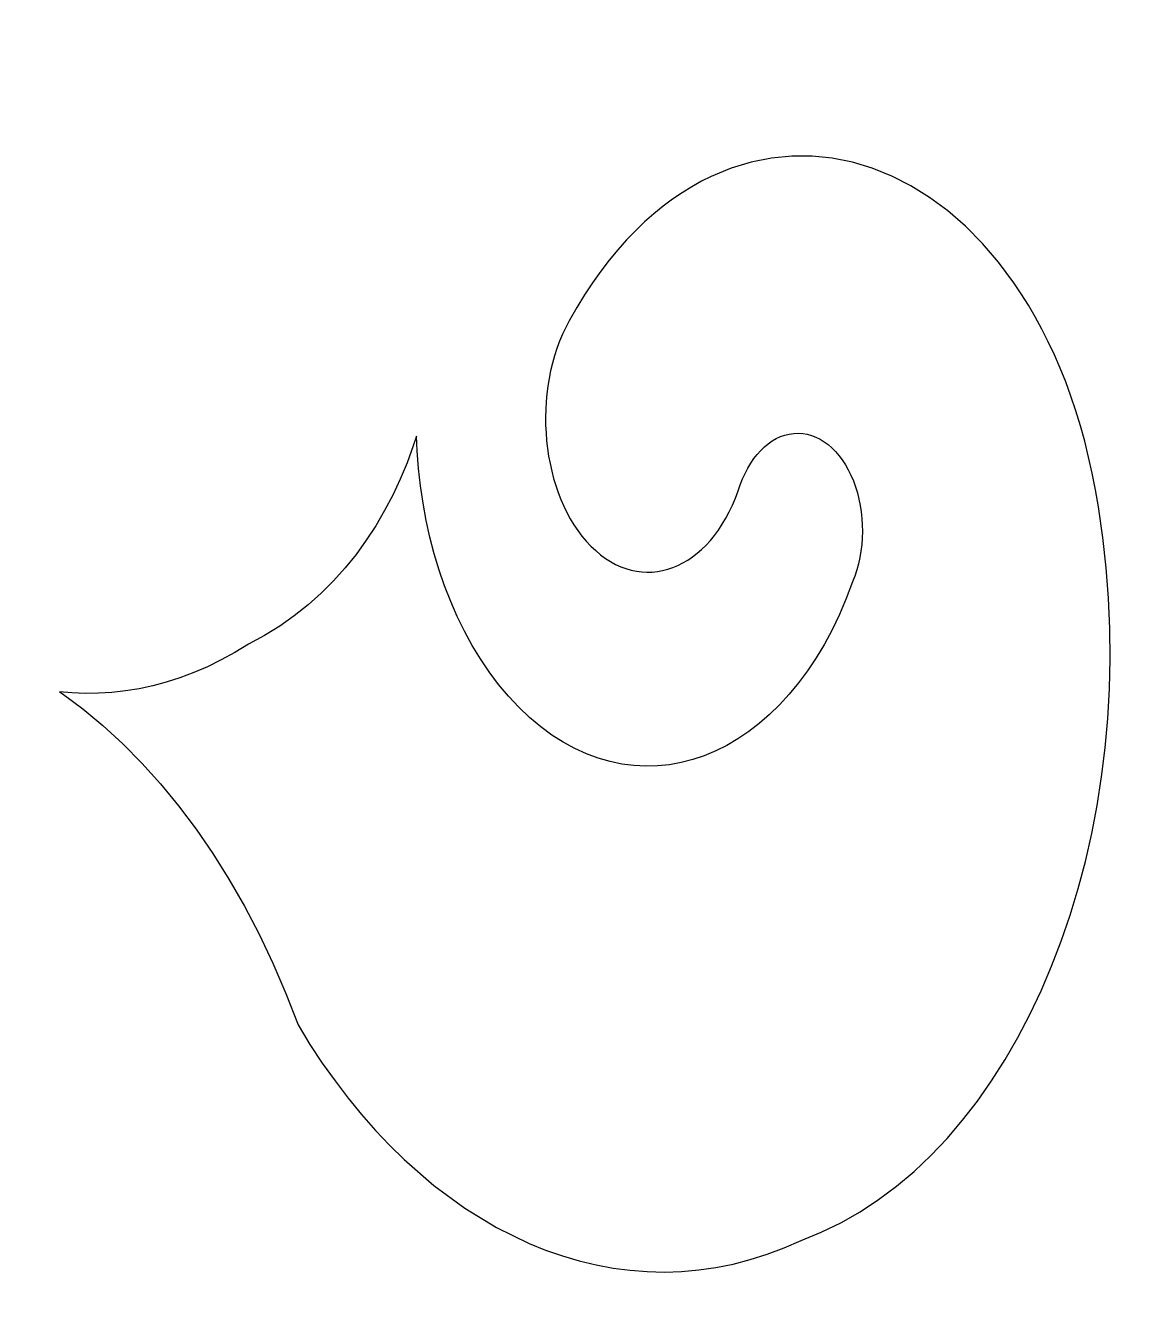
# Model space of a CAD drawing. Header units: centimetres. Extents: x -9.1 to 5.1, y -12.3 to 13.3.
# Drawn here: x 3.013 to 4.09, y 1.653 to 2.889 of the extents above; entities that cross this region are included whole.
import ezdxf

# ---------------------------------------------------------------- set-up
doc = ezdxf.new("R2010")
doc.units = ezdxf.units.CM
doc.header["$MEASUREMENT"] = 0
doc.layers.add('layer 1', color=7, linetype='Continuous')

msp = doc.modelspace()

# ---------------------------------------------------------------- linework, layer by layer
at = {"layer": 'layer 1', "color": 177}
for points, knots in [([(5.08841, 0.68839), (5.08841, 0.68839), (-9.09402, 0.68839), (-9.09402, 0.68839), (-9.09402, 0.68839), (-9.09402, 0.68839), (-9.09402, 13.34418), (-9.09402, 13.34418), (-9.09402, 13.34418), (-9.09402, 13.34418), (5.0911, 13.34418), (5.0911, 13.34418), (5.0911, 13.34418), (5.0911, 13.34418), (5.0911, 0.68839), (5.0911, 0.68839), (5.0911, 0.68839), (5.0911, 0.68839), (5.08841, 0.68839), (5.08841, 0.68839)], [0, 0, 0, 0, 0.1666667, 0.1666667, 0.1666667, 0.1666667, 0.3333333, 0.3333333, 0.3333333, 0.3333333, 0.5, 0.5, 0.5, 0.5, 0.6666667, 0.6666667, 0.6666667, 0.6666667, 1, 1, 1, 1]), ([(3.04655, 2.24036), (3.04655, 2.24036), (3.0585, 2.23924), (3.0585, 2.23924), (3.0585, 2.23924), (3.0585, 2.23924), (3.07147, 2.23869), (3.07147, 2.23869), (3.07147, 2.23869), (3.07147, 2.23869), (3.08452, 2.23881), (3.08452, 2.23881), (3.08452, 2.23881), (3.08452, 2.23881), (3.09762, 2.23959), (3.09762, 2.23959), (3.09762, 2.23959), (3.09762, 2.23959), (3.1108, 2.24106), (3.1108, 2.24106), (3.1108, 2.24106), (3.1108, 2.24106), (3.12403, 2.24321), (3.12403, 2.24321), (3.12403, 2.24321), (3.12403, 2.24321), (3.13729, 2.24606), (3.13729, 2.24606), (3.13729, 2.24606), (3.13729, 2.24606), (3.15056, 2.24963), (3.15056, 2.24963), (3.15056, 2.24963), (3.15056, 2.24963), (3.16388, 2.25392), (3.16388, 2.25392), (3.16388, 2.25392), (3.16388, 2.25392), (3.17721, 2.25894), (3.17721, 2.25894), (3.17721, 2.25894), (3.17721, 2.25894), (3.19053, 2.26472), (3.19053, 2.26472), (3.19053, 2.26472), (3.19053, 2.26472), (3.20385, 2.27124), (3.20385, 2.27124), (3.20385, 2.27124), (3.20385, 2.27124), (3.21715, 2.27854), (3.21715, 2.27854), (3.21715, 2.27854), (3.21715, 2.27854), (3.23044, 2.28661), (3.23044, 2.28661), (3.23044, 2.28661), (3.23044, 2.28661), (3.24606, 2.29507), (3.24606, 2.29507), (3.24606, 2.29507), (3.24606, 2.29507), (3.26095, 2.30431), (3.26095, 2.30431), (3.26095, 2.30431), (3.26095, 2.30431), (3.27511, 2.31429), (3.27511, 2.31429), (3.27511, 2.31429), (3.27511, 2.31429), (3.28857, 2.32496), (3.28857, 2.32496), (3.28857, 2.32496), (3.28857, 2.32496), (3.30131, 2.3363), (3.30131, 2.3363), (3.30131, 2.3363), (3.30131, 2.3363), (3.31333, 2.34828), (3.31333, 2.34828), (3.31333, 2.34828), (3.31333, 2.34828), (3.32467, 2.36087), (3.32467, 2.36087), (3.32467, 2.36087), (3.32467, 2.36087), (3.3353, 2.37403), (3.3353, 2.37403), (3.3353, 2.37403), (3.3353, 2.37403), (3.34525, 2.38774), (3.34525, 2.38774), (3.34525, 2.38774), (3.34525, 2.38774), (3.35452, 2.40195), (3.35452, 2.40195), (3.35452, 2.40195), (3.35452, 2.40195), (3.36315, 2.41665), (3.36315, 2.41665), (3.36315, 2.41665), (3.36315, 2.41665), (3.3711, 2.43178), (3.3711, 2.43178), (3.3711, 2.43178), (3.3711, 2.43178), (3.37838, 2.44734), (3.37838, 2.44734), (3.37838, 2.44734), (3.37838, 2.44734), (3.38503, 2.46328), (3.38503, 2.46328), (3.38503, 2.46328), (3.38503, 2.46328), (3.39106, 2.47957), (3.39106, 2.47957), (3.39106, 2.47957), (3.39106, 2.47957), (3.39413, 2.48903), (3.39413, 2.48903), (3.39413, 2.48903), (3.39413, 2.48903), (3.39478, 2.47475), (3.39478, 2.47475), (3.39478, 2.47475), (3.39478, 2.47475), (3.39614, 2.45763), (3.39614, 2.45763), (3.39614, 2.45763), (3.39614, 2.45763), (3.39807, 2.44065), (3.39807, 2.44065), (3.39807, 2.44065), (3.39807, 2.44065), (3.40058, 2.42381), (3.40058, 2.42381), (3.40058, 2.42381), (3.40058, 2.42381), (3.40367, 2.40717), (3.40367, 2.40717), (3.40367, 2.40717), (3.40367, 2.40717), (3.40731, 2.39078), (3.40731, 2.39078), (3.40731, 2.39078), (3.40731, 2.39078), (3.41151, 2.37464), (3.41151, 2.37464), (3.41151, 2.37464), (3.41151, 2.37464), (3.41627, 2.35882), (3.41627, 2.35882), (3.41627, 2.35882), (3.41627, 2.35882), (3.42158, 2.34332), (3.42158, 2.34332), (3.42158, 2.34332), (3.42158, 2.34332), (3.42745, 2.32821), (3.42745, 2.32821), (3.42745, 2.32821), (3.42745, 2.32821), (3.43387, 2.31351), (3.43387, 2.31351), (3.43387, 2.31351), (3.43387, 2.31351), (3.44083, 2.29926), (3.44083, 2.29926), (3.44083, 2.29926), (3.44083, 2.29926), (3.44833, 2.28549), (3.44833, 2.28549), (3.44833, 2.28549), (3.44833, 2.28549), (3.45636, 2.27225), (3.45636, 2.27225), (3.45636, 2.27225), (3.45636, 2.27225), (3.46494, 2.25955), (3.46494, 2.25955), (3.46494, 2.25955), (3.46494, 2.25955), (3.47404, 2.24746), (3.47404, 2.24746), (3.47404, 2.24746), (3.47404, 2.24746), (3.48366, 2.23598), (3.48366, 2.23598), (3.48366, 2.23598), (3.48366, 2.23598), (3.49381, 2.22518), (3.49381, 2.22518), (3.49381, 2.22518), (3.49381, 2.22518), (3.50434, 2.21521), (3.50434, 2.21521), (3.50434, 2.21521), (3.50434, 2.21521), (3.51508, 2.20621), (3.51508, 2.20621), (3.51508, 2.20621), (3.51508, 2.20621), (3.526, 2.19819), (3.526, 2.19819), (3.526, 2.19819), (3.526, 2.19819), (3.5371, 2.19112), (3.5371, 2.19112), (3.5371, 2.19112), (3.5371, 2.19112), (3.54833, 2.18501), (3.54833, 2.18501), (3.54833, 2.18501), (3.54833, 2.18501), (3.55968, 2.17985), (3.55968, 2.17985), (3.55968, 2.17985), (3.55968, 2.17985), (3.57111, 2.1756), (3.57111, 2.1756), (3.57111, 2.1756), (3.57111, 2.1756), (3.58262, 2.17229), (3.58262, 2.17229), (3.58262, 2.17229), (3.58262, 2.17229), (3.59417, 2.1699), (3.59417, 2.1699), (3.59417, 2.1699), (3.59417, 2.1699), (3.60575, 2.1684), (3.60575, 2.1684), (3.60575, 2.1684), (3.60575, 2.1684), (3.61733, 2.16781), (3.61733, 2.16781), (3.61733, 2.16781), (3.61733, 2.16781), (3.62889, 2.16811), (3.62889, 2.16811), (3.62889, 2.16811), (3.62889, 2.16811), (3.64039, 2.16929), (3.64039, 2.16929), (3.64039, 2.16929), (3.64039, 2.16929), (3.65183, 2.17134), (3.65183, 2.17134), (3.65183, 2.17134), (3.65183, 2.17134), (3.66318, 2.17425), (3.66318, 2.17425), (3.66318, 2.17425), (3.66318, 2.17425), (3.6744, 2.17803), (3.6744, 2.17803), (3.6744, 2.17803), (3.6744, 2.17803), (3.68549, 2.18263), (3.68549, 2.18263), (3.68549, 2.18263), (3.68549, 2.18263), (3.6964, 2.18809), (3.6964, 2.18809), (3.6964, 2.18809), (3.6964, 2.18809), (3.70715, 2.19436), (3.70715, 2.19436), (3.70715, 2.19436), (3.70715, 2.19436), (3.71766, 2.20145), (3.71766, 2.20145), (3.71766, 2.20145), (3.71766, 2.20145), (3.72793, 2.20936), (3.72793, 2.20936), (3.72793, 2.20936), (3.72793, 2.20936), (3.73796, 2.21807), (3.73796, 2.21807), (3.73796, 2.21807), (3.73796, 2.21807), (3.7477, 2.22757), (3.7477, 2.22757), (3.7477, 2.22757), (3.7477, 2.22757), (3.75713, 2.23784), (3.75713, 2.23784), (3.75713, 2.23784), (3.75713, 2.23784), (3.76624, 2.24891), (3.76624, 2.24891), (3.76624, 2.24891), (3.76624, 2.24891), (3.77499, 2.26073), (3.77499, 2.26073), (3.77499, 2.26073), (3.77499, 2.26073), (3.78337, 2.2733), (3.78337, 2.2733), (3.78337, 2.2733), (3.78337, 2.2733), (3.79135, 2.28664), (3.79135, 2.28664), (3.79135, 2.28664), (3.79135, 2.28664), (3.79891, 2.30071), (3.79891, 2.30071), (3.79891, 2.30071), (3.79891, 2.30071), (3.80601, 2.3155), (3.80601, 2.3155), (3.80601, 2.3155), (3.80601, 2.3155), (3.81263, 2.33102), (3.81263, 2.33102), (3.81263, 2.33102), (3.81263, 2.33102), (3.8188, 2.34726), (3.8188, 2.34726), (3.8188, 2.34726), (3.8188, 2.34726), (3.821, 2.35297), (3.821, 2.35297), (3.821, 2.35297), (3.821, 2.35297), (3.8229, 2.35886), (3.8229, 2.35886), (3.8229, 2.35886), (3.8229, 2.35886), (3.82453, 2.36487), (3.82453, 2.36487), (3.82453, 2.36487), (3.82453, 2.36487), (3.82587, 2.37102), (3.82587, 2.37102), (3.82587, 2.37102), (3.82587, 2.37102), (3.82692, 2.37724), (3.82692, 2.37724), (3.82692, 2.37724), (3.82692, 2.37724), (3.82768, 2.38355), (3.82768, 2.38355), (3.82768, 2.38355), (3.82768, 2.38355), (3.82817, 2.38991), (3.82817, 2.38991), (3.82817, 2.38991), (3.82817, 2.38991), (3.82836, 2.3963), (3.82836, 2.3963), (3.82836, 2.3963), (3.82836, 2.3963), (3.82826, 2.40269), (3.82826, 2.40269), (3.82826, 2.40269), (3.82826, 2.40269), (3.82787, 2.40906), (3.82787, 2.40906), (3.82787, 2.40906), (3.82787, 2.40906), (3.82721, 2.41539), (3.82721, 2.41539), (3.82721, 2.41539), (3.82721, 2.41539), (3.82623, 2.42166), (3.82623, 2.42166), (3.82623, 2.42166), (3.82623, 2.42166), (3.825, 2.42785), (3.825, 2.42785), (3.825, 2.42785), (3.825, 2.42785), (3.82346, 2.43391), (3.82346, 2.43391), (3.82346, 2.43391), (3.82346, 2.43391), (3.82165, 2.43986), (3.82165, 2.43986), (3.82165, 2.43986), (3.82165, 2.43986), (3.81953, 2.44565), (3.81953, 2.44565), (3.81953, 2.44565), (3.81953, 2.44565), (3.81715, 2.45121), (3.81715, 2.45121), (3.81715, 2.45121), (3.81715, 2.45121), (3.81455, 2.45644), (3.81455, 2.45644), (3.81455, 2.45644), (3.81455, 2.45644), (3.81172, 2.46138), (3.81172, 2.46138), (3.81172, 2.46138), (3.81172, 2.46138), (3.8087, 2.46598), (3.8087, 2.46598), (3.8087, 2.46598), (3.8087, 2.46598), (3.8055, 2.47025), (3.8055, 2.47025), (3.8055, 2.47025), (3.8055, 2.47025), (3.80211, 2.47418), (3.80211, 2.47418), (3.80211, 2.47418), (3.80211, 2.47418), (3.79856, 2.47773), (3.79856, 2.47773), (3.79856, 2.47773), (3.79856, 2.47773), (3.79486, 2.48093), (3.79486, 2.48093), (3.79486, 2.48093), (3.79486, 2.48093), (3.79104, 2.48373), (3.79104, 2.48373), (3.79104, 2.48373), (3.79104, 2.48373), (3.78707, 2.48615), (3.78707, 2.48615), (3.78707, 2.48615), (3.78707, 2.48615), (3.78301, 2.48817), (3.78301, 2.48817), (3.78301, 2.48817), (3.78301, 2.48817), (3.77886, 2.48978), (3.77886, 2.48978), (3.77886, 2.48978), (3.77886, 2.48978), (3.77463, 2.49096), (3.77463, 2.49096), (3.77463, 2.49096), (3.77463, 2.49096), (3.77033, 2.4917), (3.77033, 2.4917), (3.77033, 2.4917), (3.77033, 2.4917), (3.76595, 2.49201), (3.76595, 2.49201), (3.76595, 2.49201), (3.76595, 2.49201), (3.76156, 2.49186), (3.76156, 2.49186), (3.76156, 2.49186), (3.76156, 2.49186), (3.75718, 2.49125), (3.75718, 2.49125), (3.75718, 2.49125), (3.75718, 2.49125), (3.75288, 2.4902), (3.75288, 2.4902), (3.75288, 2.4902), (3.75288, 2.4902), (3.74864, 2.48872), (3.74864, 2.48872), (3.74864, 2.48872), (3.74864, 2.48872), (3.74453, 2.48682), (3.74453, 2.48682), (3.74453, 2.48682), (3.74453, 2.48682), (3.74053, 2.4845), (3.74053, 2.4845), (3.74053, 2.4845), (3.74053, 2.4845), (3.73664, 2.4818), (3.73664, 2.4818), (3.73664, 2.4818), (3.73664, 2.4818), (3.73291, 2.47872), (3.73291, 2.47872), (3.73291, 2.47872), (3.73291, 2.47872), (3.72932, 2.47527), (3.72932, 2.47527), (3.72932, 2.47527), (3.72932, 2.47527), (3.72589, 2.47145), (3.72589, 2.47145), (3.72589, 2.47145), (3.72589, 2.47145), (3.72264, 2.46731), (3.72264, 2.46731), (3.72264, 2.46731), (3.72264, 2.46731), (3.71957, 2.46283), (3.71957, 2.46283), (3.71957, 2.46283), (3.71957, 2.46283), (3.71672, 2.45804), (3.71672, 2.45804), (3.71672, 2.45804), (3.71672, 2.45804), (3.71406, 2.45294), (3.71406, 2.45294), (3.71406, 2.45294), (3.71406, 2.45294), (3.71165, 2.44756), (3.71165, 2.44756), (3.71165, 2.44756), (3.71165, 2.44756), (3.70945, 2.4419), (3.70945, 2.4419), (3.70945, 2.4419), (3.70945, 2.4419), (3.70752, 2.43597), (3.70752, 2.43597), (3.70752, 2.43597), (3.70752, 2.43597), (3.70481, 2.42881), (3.70481, 2.42881), (3.70481, 2.42881), (3.70481, 2.42881), (3.70188, 2.42195), (3.70188, 2.42195), (3.70188, 2.42195), (3.70188, 2.42195), (3.69873, 2.41541), (3.69873, 2.41541), (3.69873, 2.41541), (3.69873, 2.41541), (3.6954, 2.4092), (3.6954, 2.4092), (3.6954, 2.4092), (3.6954, 2.4092), (3.69189, 2.40331), (3.69189, 2.40331), (3.69189, 2.40331), (3.69189, 2.40331), (3.68817, 2.39776), (3.68817, 2.39776), (3.68817, 2.39776), (3.68817, 2.39776), (3.68431, 2.39254), (3.68431, 2.39254), (3.68431, 2.39254), (3.68431, 2.39254), (3.6803, 2.38766), (3.6803, 2.38766), (3.6803, 2.38766), (3.6803, 2.38766), (3.67612, 2.38311), (3.67612, 2.38311), (3.67612, 2.38311), (3.67612, 2.38311), (3.67181, 2.37893), (3.67181, 2.37893), (3.67181, 2.37893), (3.67181, 2.37893), (3.66739, 2.37508), (3.66739, 2.37508), (3.66739, 2.37508), (3.66739, 2.37508), (3.66286, 2.37159), (3.66286, 2.37159), (3.66286, 2.37159), (3.66286, 2.37159), (3.6582, 2.36845), (3.6582, 2.36845), (3.6582, 2.36845), (3.6582, 2.36845), (3.65348, 2.36568), (3.65348, 2.36568), (3.65348, 2.36568), (3.65348, 2.36568), (3.64865, 2.36328), (3.64865, 2.36328), (3.64865, 2.36328), (3.64865, 2.36328), (3.64377, 2.36124), (3.64377, 2.36124), (3.64377, 2.36124), (3.64377, 2.36124), (3.6388, 2.35957), (3.6388, 2.35957), (3.6388, 2.35957), (3.6388, 2.35957), (3.63379, 2.35829), (3.63379, 2.35829), (3.63379, 2.35829), (3.63379, 2.35829), (3.62874, 2.35738), (3.62874, 2.35738), (3.62874, 2.35738), (3.62874, 2.35738), (3.62366, 2.35687), (3.62366, 2.35687), (3.62366, 2.35687), (3.62366, 2.35687), (3.61856, 2.35673), (3.61856, 2.35673), (3.61856, 2.35673), (3.61856, 2.35673), (3.61344, 2.35699), (3.61344, 2.35699), (3.61344, 2.35699), (3.61344, 2.35699), (3.60833, 2.35766), (3.60833, 2.35766), (3.60833, 2.35766), (3.60833, 2.35766), (3.60323, 2.35871), (3.60323, 2.35871), (3.60323, 2.35871), (3.60323, 2.35871), (3.59813, 2.36017), (3.59813, 2.36017), (3.59813, 2.36017), (3.59813, 2.36017), (3.59308, 2.36204), (3.59308, 2.36204), (3.59308, 2.36204), (3.59308, 2.36204), (3.58807, 2.36433), (3.58807, 2.36433), (3.58807, 2.36433), (3.58807, 2.36433), (3.58312, 2.36703), (3.58312, 2.36703), (3.58312, 2.36703), (3.58312, 2.36703), (3.57822, 2.37015), (3.57822, 2.37015), (3.57822, 2.37015), (3.57822, 2.37015), (3.5734, 2.37369), (3.5734, 2.37369), (3.5734, 2.37369), (3.5734, 2.37369), (3.56866, 2.37767), (3.56866, 2.37767), (3.56866, 2.37767), (3.56866, 2.37767), (3.564, 2.38206), (3.564, 2.38206), (3.564, 2.38206), (3.564, 2.38206), (3.55951, 2.38684), (3.55951, 2.38684), (3.55951, 2.38684), (3.55951, 2.38684), (3.55528, 2.3919), (3.55528, 2.3919), (3.55528, 2.3919), (3.55528, 2.3919), (3.55125, 2.39725), (3.55125, 2.39725), (3.55125, 2.39725), (3.55125, 2.39725), (3.54746, 2.40285), (3.54746, 2.40285), (3.54746, 2.40285), (3.54746, 2.40285), (3.54392, 2.40871), (3.54392, 2.40871), (3.54392, 2.40871), (3.54392, 2.40871), (3.5406, 2.41479), (3.5406, 2.41479), (3.5406, 2.41479), (3.5406, 2.41479), (3.53754, 2.42107), (3.53754, 2.42107), (3.53754, 2.42107), (3.53754, 2.42107), (3.53469, 2.42757), (3.53469, 2.42757), (3.53469, 2.42757), (3.53469, 2.42757), (3.53212, 2.43425), (3.53212, 2.43425), (3.53212, 2.43425), (3.53212, 2.43425), (3.52975, 2.44108), (3.52975, 2.44108), (3.52975, 2.44108), (3.52975, 2.44108), (3.52765, 2.44808), (3.52765, 2.44808), (3.52765, 2.44808), (3.52765, 2.44808), (3.52579, 2.45519), (3.52579, 2.45519), (3.52579, 2.45519), (3.52579, 2.45519), (3.52419, 2.46244), (3.52419, 2.46244), (3.52419, 2.46244), (3.52419, 2.46244), (3.52283, 2.46979), (3.52283, 2.46979), (3.52283, 2.46979), (3.52283, 2.46979), (3.52173, 2.47723), (3.52173, 2.47723), (3.52173, 2.47723), (3.52173, 2.47723), (3.52087, 2.48473), (3.52087, 2.48473), (3.52087, 2.48473), (3.52087, 2.48473), (3.52027, 2.49229), (3.52027, 2.49229), (3.52027, 2.49229), (3.52027, 2.49229), (3.51993, 2.49989), (3.51993, 2.49989), (3.51993, 2.49989), (3.51993, 2.49989), (3.51984, 2.5075), (3.51984, 2.5075), (3.51984, 2.5075), (3.51984, 2.5075), (3.52001, 2.51514), (3.52001, 2.51514), (3.52001, 2.51514), (3.52001, 2.51514), (3.52046, 2.52276), (3.52046, 2.52276), (3.52046, 2.52276), (3.52046, 2.52276), (3.52113, 2.53035), (3.52113, 2.53035), (3.52113, 2.53035), (3.52113, 2.53035), (3.52209, 2.53791), (3.52209, 2.53791), (3.52209, 2.53791), (3.52209, 2.53791), (3.52332, 2.54541), (3.52332, 2.54541), (3.52332, 2.54541), (3.52332, 2.54541), (3.5248, 2.55285), (3.5248, 2.55285), (3.5248, 2.55285), (3.5248, 2.55285), (3.52655, 2.56018), (3.52655, 2.56018), (3.52655, 2.56018), (3.52655, 2.56018), (3.52858, 2.56742), (3.52858, 2.56742), (3.52858, 2.56742), (3.52858, 2.56742), (3.53088, 2.57454), (3.53088, 2.57454), (3.53088, 2.57454), (3.53088, 2.57454), (3.53344, 2.58152), (3.53344, 2.58152), (3.53344, 2.58152), (3.53344, 2.58152), (3.53628, 2.58835), (3.53628, 2.58835), (3.53628, 2.58835), (3.53628, 2.58835), (3.53942, 2.59503), (3.53942, 2.59503), (3.53942, 2.59503), (3.53942, 2.59503), (3.54282, 2.6015), (3.54282, 2.6015), (3.54282, 2.6015), (3.54282, 2.6015), (3.55021, 2.61443), (3.55021, 2.61443), (3.55021, 2.61443), (3.55021, 2.61443), (3.55783, 2.62677), (3.55783, 2.62677), (3.55783, 2.62677), (3.55783, 2.62677), (3.56564, 2.63856), (3.56564, 2.63856), (3.56564, 2.63856), (3.56564, 2.63856), (3.57365, 2.6498), (3.57365, 2.6498), (3.57365, 2.6498), (3.57365, 2.6498), (3.58184, 2.66047), (3.58184, 2.66047), (3.58184, 2.66047), (3.58184, 2.66047), (3.59018, 2.67058), (3.59018, 2.67058), (3.59018, 2.67058), (3.59018, 2.67058), (3.59871, 2.68016), (3.59871, 2.68016), (3.59871, 2.68016), (3.59871, 2.68016), (3.60738, 2.68918), (3.60738, 2.68918), (3.60738, 2.68918), (3.60738, 2.68918), (3.61619, 2.69767), (3.61619, 2.69767), (3.61619, 2.69767), (3.61619, 2.69767), (3.62514, 2.7056), (3.62514, 2.7056), (3.62514, 2.7056), (3.62514, 2.7056), (3.63422, 2.713), (3.63422, 2.713), (3.63422, 2.713), (3.63422, 2.713), (3.64342, 2.71988), (3.64342, 2.71988), (3.64342, 2.71988), (3.64342, 2.71988), (3.6527, 2.72621), (3.6527, 2.72621), (3.6527, 2.72621), (3.6527, 2.72621), (3.66211, 2.73202), (3.66211, 2.73202), (3.66211, 2.73202), (3.66211, 2.73202), (3.6716, 2.73731), (3.6716, 2.73731), (3.6716, 2.73731), (3.6716, 2.73731), (3.68117, 2.74209), (3.68117, 2.74209), (3.68117, 2.74209), (3.68117, 2.74209), (3.70052, 2.75006), (3.70052, 2.75006), (3.70052, 2.75006), (3.70052, 2.75006), (3.72007, 2.756), (3.72007, 2.756), (3.72007, 2.756), (3.72007, 2.756), (3.73978, 2.75991), (3.73978, 2.75991), (3.73978, 2.75991), (3.73978, 2.75991), (3.75955, 2.76183), (3.75955, 2.76183), (3.75955, 2.76183), (3.75955, 2.76183), (3.77931, 2.76178), (3.77931, 2.76178), (3.77931, 2.76178), (3.77931, 2.76178), (3.79901, 2.75978), (3.79901, 2.75978), (3.79901, 2.75978), (3.79901, 2.75978), (3.81856, 2.75587), (3.81856, 2.75587), (3.81856, 2.75587), (3.81856, 2.75587), (3.83788, 2.75006), (3.83788, 2.75006), (3.83788, 2.75006), (3.83788, 2.75006), (3.8569, 2.74239), (3.8569, 2.74239), (3.8569, 2.74239), (3.8569, 2.74239), (3.87558, 2.73287), (3.87558, 2.73287), (3.87558, 2.73287), (3.87558, 2.73287), (3.89381, 2.72153), (3.89381, 2.72153), (3.89381, 2.72153), (3.89381, 2.72153), (3.91154, 2.7084), (3.91154, 2.7084), (3.91154, 2.7084), (3.91154, 2.7084), (3.92867, 2.6935), (3.92867, 2.6935), (3.92867, 2.6935), (3.92867, 2.6935), (3.94516, 2.67687), (3.94516, 2.67687), (3.94516, 2.67687), (3.94516, 2.67687), (3.96092, 2.65852), (3.96092, 2.65852), (3.96092, 2.65852), (3.96092, 2.65852), (3.97588, 2.63847), (3.97588, 2.63847), (3.97588, 2.63847), (3.97588, 2.63847), (3.98303, 2.62782), (3.98303, 2.62782), (3.98303, 2.62782), (3.98303, 2.62782), (3.98996, 2.61678), (3.98996, 2.61678), (3.98996, 2.61678), (3.98996, 2.61678), (3.99666, 2.6053), (3.99666, 2.6053), (3.99666, 2.6053), (3.99666, 2.6053), (4.00311, 2.59343), (4.00311, 2.59343), (4.00311, 2.59343), (4.00311, 2.59343), (4.0093, 2.58114), (4.0093, 2.58114), (4.0093, 2.58114), (4.0093, 2.58114), (4.01524, 2.56847), (4.01524, 2.56847), (4.01524, 2.56847), (4.01524, 2.56847), (4.02089, 2.55539), (4.02089, 2.55539), (4.02089, 2.55539), (4.02089, 2.55539), (4.02627, 2.54192), (4.02627, 2.54192), (4.02627, 2.54192), (4.02627, 2.54192), (4.03136, 2.52806), (4.03136, 2.52806), (4.03136, 2.52806), (4.03136, 2.52806), (4.03615, 2.51381), (4.03615, 2.51381), (4.03615, 2.51381), (4.03615, 2.51381), (4.04063, 2.49918), (4.04063, 2.49918), (4.04063, 2.49918), (4.04063, 2.49918), (4.04481, 2.48417), (4.04481, 2.48417), (4.04481, 2.48417), (4.04481, 2.48417), (4.04863, 2.46877), (4.04863, 2.46877), (4.04863, 2.46877), (4.04863, 2.46877), (4.05213, 2.45301), (4.05213, 2.45301), (4.05213, 2.45301), (4.05213, 2.45301), (4.05529, 2.43686), (4.05529, 2.43686), (4.05529, 2.43686), (4.05529, 2.43686), (4.05811, 2.42036), (4.05811, 2.42036), (4.05811, 2.42036), (4.05811, 2.42036), (4.06248, 2.39063), (4.06248, 2.39063), (4.06248, 2.39063), (4.06248, 2.39063), (4.06581, 2.3609), (4.06581, 2.3609), (4.06581, 2.3609), (4.06581, 2.3609), (4.06812, 2.33127), (4.06812, 2.33127), (4.06812, 2.33127), (4.06812, 2.33127), (4.0694, 2.30176), (4.0694, 2.30176), (4.0694, 2.30176), (4.0694, 2.30176), (4.06969, 2.27239), (4.06969, 2.27239), (4.06969, 2.27239), (4.06969, 2.27239), (4.069, 2.24324), (4.069, 2.24324), (4.069, 2.24324), (4.069, 2.24324), (4.06738, 2.21433), (4.06738, 2.21433), (4.06738, 2.21433), (4.06738, 2.21433), (4.06479, 2.18574), (4.06479, 2.18574), (4.06479, 2.18574), (4.06479, 2.18574), (4.06129, 2.15748), (4.06129, 2.15748), (4.06129, 2.15748), (4.06129, 2.15748), (4.05689, 2.12959), (4.05689, 2.12959), (4.05689, 2.12959), (4.05689, 2.12959), (4.05161, 2.10216), (4.05161, 2.10216), (4.05161, 2.10216), (4.05161, 2.10216), (4.04544, 2.0752), (4.04544, 2.0752), (4.04544, 2.0752), (4.04544, 2.0752), (4.03845, 2.04877), (4.03845, 2.04877), (4.03845, 2.04877), (4.03845, 2.04877), (4.03061, 2.02289), (4.03061, 2.02289), (4.03061, 2.02289), (4.03061, 2.02289), (4.02196, 1.99763), (4.02196, 1.99763), (4.02196, 1.99763), (4.02196, 1.99763), (4.01254, 1.97305), (4.01254, 1.97305), (4.01254, 1.97305), (4.01254, 1.97305), (4.00232, 1.94915), (4.00232, 1.94915), (4.00232, 1.94915), (4.00232, 1.94915), (3.99135, 1.92602), (3.99135, 1.92602), (3.99135, 1.92602), (3.99135, 1.92602), (3.97964, 1.90367), (3.97964, 1.90367), (3.97964, 1.90367), (3.97964, 1.90367), (3.96723, 1.88216), (3.96723, 1.88216), (3.96723, 1.88216), (3.96723, 1.88216), (3.95409, 1.86155), (3.95409, 1.86155), (3.95409, 1.86155), (3.95409, 1.86155), (3.94031, 1.84186), (3.94031, 1.84186), (3.94031, 1.84186), (3.94031, 1.84186), (3.92583, 1.82315), (3.92583, 1.82315), (3.92583, 1.82315), (3.92583, 1.82315), (3.91071, 1.80546), (3.91071, 1.80546), (3.91071, 1.80546), (3.91071, 1.80546), (3.89496, 1.78883), (3.89496, 1.78883), (3.89496, 1.78883), (3.89496, 1.78883), (3.8786, 1.77332), (3.8786, 1.77332), (3.8786, 1.77332), (3.8786, 1.77332), (3.86167, 1.75897), (3.86167, 1.75897), (3.86167, 1.75897), (3.86167, 1.75897), (3.84414, 1.74583), (3.84414, 1.74583), (3.84414, 1.74583), (3.84414, 1.74583), (3.82607, 1.73391), (3.82607, 1.73391), (3.82607, 1.73391), (3.82607, 1.73391), (3.80746, 1.7233), (3.80746, 1.7233), (3.80746, 1.7233), (3.80746, 1.7233), (3.78834, 1.71404), (3.78834, 1.71404), (3.78834, 1.71404), (3.78834, 1.71404), (3.7687, 1.70616), (3.7687, 1.70616), (3.7687, 1.70616), (3.7687, 1.70616), (3.75227, 1.69893), (3.75227, 1.69893), (3.75227, 1.69893), (3.75227, 1.69893), (3.73574, 1.69271), (3.73574, 1.69271), (3.73574, 1.69271), (3.73574, 1.69271), (3.71913, 1.68743), (3.71913, 1.68743), (3.71913, 1.68743), (3.71913, 1.68743), (3.70247, 1.68313), (3.70247, 1.68313), (3.70247, 1.68313), (3.70247, 1.68313), (3.68576, 1.67978), (3.68576, 1.67978), (3.68576, 1.67978), (3.68576, 1.67978), (3.66903, 1.67738), (3.66903, 1.67738), (3.66903, 1.67738), (3.66903, 1.67738), (3.65227, 1.67591), (3.65227, 1.67591), (3.65227, 1.67591), (3.65227, 1.67591), (3.63553, 1.67537), (3.63553, 1.67537), (3.63553, 1.67537), (3.63553, 1.67537), (3.61882, 1.67573), (3.61882, 1.67573), (3.61882, 1.67573), (3.61882, 1.67573), (3.60213, 1.67702), (3.60213, 1.67702), (3.60213, 1.67702), (3.60213, 1.67702), (3.58552, 1.6792), (3.58552, 1.6792), (3.58552, 1.6792), (3.58552, 1.6792), (3.56897, 1.68226), (3.56897, 1.68226), (3.56897, 1.68226), (3.56897, 1.68226), (3.55253, 1.68621), (3.55253, 1.68621), (3.55253, 1.68621), (3.55253, 1.68621), (3.53617, 1.69102), (3.53617, 1.69102), (3.53617, 1.69102), (3.53617, 1.69102), (3.51993, 1.69669), (3.51993, 1.69669), (3.51993, 1.69669), (3.51993, 1.69669), (3.50384, 1.70322), (3.50384, 1.70322), (3.50384, 1.70322), (3.50384, 1.70322), (3.47215, 1.71879), (3.47215, 1.71879), (3.47215, 1.71879), (3.47215, 1.71879), (3.4412, 1.73765), (3.4412, 1.73765), (3.4412, 1.73765), (3.4412, 1.73765), (3.41116, 1.75975), (3.41116, 1.75975), (3.41116, 1.75975), (3.41116, 1.75975), (3.38212, 1.78498), (3.38212, 1.78498), (3.38212, 1.78498), (3.38212, 1.78498), (3.36802, 1.79876), (3.36802, 1.79876), (3.36802, 1.79876), (3.36802, 1.79876), (3.35425, 1.81329), (3.35425, 1.81329), (3.35425, 1.81329), (3.35425, 1.81329), (3.34076, 1.82857), (3.34076, 1.82857), (3.34076, 1.82857), (3.34076, 1.82857), (3.32764, 1.8446), (3.32764, 1.8446), (3.32764, 1.8446), (3.32764, 1.8446), (3.31487, 1.86135), (3.31487, 1.86135), (3.31487, 1.86135), (3.31487, 1.86135), (3.30247, 1.87884), (3.30247, 1.87884), (3.30247, 1.87884), (3.30247, 1.87884), (3.29044, 1.89702), (3.29044, 1.89702), (3.29044, 1.89702), (3.29044, 1.89702), (3.27882, 1.91592), (3.27882, 1.91592), (3.27882, 1.91592), (3.27882, 1.91592), (3.267, 1.9465), (3.267, 1.9465), (3.267, 1.9465), (3.267, 1.9465), (3.2543, 1.97601), (3.2543, 1.97601), (3.2543, 1.97601), (3.2543, 1.97601), (3.24082, 2.00441), (3.24082, 2.00441), (3.24082, 2.00441), (3.24082, 2.00441), (3.22658, 2.03171), (3.22658, 2.03171), (3.22658, 2.03171), (3.22658, 2.03171), (3.21159, 2.05785), (3.21159, 2.05785), (3.21159, 2.05785), (3.21159, 2.05785), (3.19589, 2.08284), (3.19589, 2.08284), (3.19589, 2.08284), (3.19589, 2.08284), (3.17953, 2.10666), (3.17953, 2.10666), (3.17953, 2.10666), (3.17953, 2.10666), (3.16255, 2.12927), (3.16255, 2.12927), (3.16255, 2.12927), (3.16255, 2.12927), (3.14495, 2.15067), (3.14495, 2.15067), (3.14495, 2.15067), (3.14495, 2.15067), (3.12679, 2.17081), (3.12679, 2.17081), (3.12679, 2.17081), (3.12679, 2.17081), (3.1081, 2.18971), (3.1081, 2.18971), (3.1081, 2.18971), (3.1081, 2.18971), (3.0889, 2.20732), (3.0889, 2.20732), (3.0889, 2.20732), (3.0889, 2.20732), (3.06924, 2.22363), (3.06924, 2.22363), (3.06924, 2.22363), (3.06924, 2.22363), (3.04915, 2.23862), (3.04915, 2.23862), (3.04915, 2.23862), (3.04915, 2.23862), (3.04655, 2.24036), (3.04655, 2.24036)], [0, 0, 0, 0, 0.0031646, 0.0031646, 0.0031646, 0.0031646, 0.0063291, 0.0063291, 0.0063291, 0.0063291, 0.0094937, 0.0094937, 0.0094937, 0.0094937, 0.0126582, 0.0126582, 0.0126582, 0.0126582, 0.0158228, 0.0158228, 0.0158228, 0.0158228, 0.0189873, 0.0189873, 0.0189873, 0.0189873, 0.0221519, 0.0221519, 0.0221519, 0.0221519, 0.0253165, 0.0253165, 0.0253165, 0.0253165, 0.028481, 0.028481, 0.028481, 0.028481, 0.0316456, 0.0316456, 0.0316456, 0.0316456, 0.0348101, 0.0348101, 0.0348101, 0.0348101, 0.0379747, 0.0379747, 0.0379747, 0.0379747, 0.0411392, 0.0411392, 0.0411392, 0.0411392, 0.0443038, 0.0443038, 0.0443038, 0.0443038, 0.0474684, 0.0474684, 0.0474684, 0.0474684, 0.0506329, 0.0506329, 0.0506329, 0.0506329, 0.0537975, 0.0537975, 0.0537975, 0.0537975, 0.056962, 0.056962, 0.056962, 0.056962, 0.0601266, 0.0601266, 0.0601266, 0.0601266, 0.0632911, 0.0632911, 0.0632911, 0.0632911, 0.0664557, 0.0664557, 0.0664557, 0.0664557, 0.0696203, 0.0696203, 0.0696203, 0.0696203, 0.0727848, 0.0727848, 0.0727848, 0.0727848, 0.0759494, 0.0759494, 0.0759494, 0.0759494, 0.0791139, 0.0791139, 0.0791139, 0.0791139, 0.0822785, 0.0822785, 0.0822785, 0.0822785, 0.085443, 0.085443, 0.085443, 0.085443, 0.0886076, 0.0886076, 0.0886076, 0.0886076, 0.0917722, 0.0917722, 0.0917722, 0.0917722, 0.0949367, 0.0949367, 0.0949367, 0.0949367, 0.0981013, 0.0981013, 0.0981013, 0.0981013, 0.1012658, 0.1012658, 0.1012658, 0.1012658, 0.1044304, 0.1044304, 0.1044304, 0.1044304, 0.1075949, 0.1075949, 0.1075949, 0.1075949, 0.1107595, 0.1107595, 0.1107595, 0.1107595, 0.1139241, 0.1139241, 0.1139241, 0.1139241, 0.1170886, 0.1170886, 0.1170886, 0.1170886, 0.1202532, 0.1202532, 0.1202532, 0.1202532, 0.1234177, 0.1234177, 0.1234177, 0.1234177, 0.1265823, 0.1265823, 0.1265823, 0.1265823, 0.1297468, 0.1297468, 0.1297468, 0.1297468, 0.1329114, 0.1329114, 0.1329114, 0.1329114, 0.1360759, 0.1360759, 0.1360759, 0.1360759, 0.1392405, 0.1392405, 0.1392405, 0.1392405, 0.1424051, 0.1424051, 0.1424051, 0.1424051, 0.1455696, 0.1455696, 0.1455696, 0.1455696, 0.1487342, 0.1487342, 0.1487342, 0.1487342, 0.1518987, 0.1518987, 0.1518987, 0.1518987, 0.1550633, 0.1550633, 0.1550633, 0.1550633, 0.1582278, 0.1582278, 0.1582278, 0.1582278, 0.1613924, 0.1613924, 0.1613924, 0.1613924, 0.164557, 0.164557, 0.164557, 0.164557, 0.1677215, 0.1677215, 0.1677215, 0.1677215, 0.1708861, 0.1708861, 0.1708861, 0.1708861, 0.1740506, 0.1740506, 0.1740506, 0.1740506, 0.1772152, 0.1772152, 0.1772152, 0.1772152, 0.1803797, 0.1803797, 0.1803797, 0.1803797, 0.1835443, 0.1835443, 0.1835443, 0.1835443, 0.1867089, 0.1867089, 0.1867089, 0.1867089, 0.1898734, 0.1898734, 0.1898734, 0.1898734, 0.193038, 0.193038, 0.193038, 0.193038, 0.1962025, 0.1962025, 0.1962025, 0.1962025, 0.1993671, 0.1993671, 0.1993671, 0.1993671, 0.2025316, 0.2025316, 0.2025316, 0.2025316, 0.2056962, 0.2056962, 0.2056962, 0.2056962, 0.2088608, 0.2088608, 0.2088608, 0.2088608, 0.2120253, 0.2120253, 0.2120253, 0.2120253, 0.2151899, 0.2151899, 0.2151899, 0.2151899, 0.2183544, 0.2183544, 0.2183544, 0.2183544, 0.221519, 0.221519, 0.221519, 0.221519, 0.2246835, 0.2246835, 0.2246835, 0.2246835, 0.2278481, 0.2278481, 0.2278481, 0.2278481, 0.2310127, 0.2310127, 0.2310127, 0.2310127, 0.2341772, 0.2341772, 0.2341772, 0.2341772, 0.2373418, 0.2373418, 0.2373418, 0.2373418, 0.2405063, 0.2405063, 0.2405063, 0.2405063, 0.2436709, 0.2436709, 0.2436709, 0.2436709, 0.2468354, 0.2468354, 0.2468354, 0.2468354, 0.25, 0.25, 0.25, 0.25, 0.2531646, 0.2531646, 0.2531646, 0.2531646, 0.2563291, 0.2563291, 0.2563291, 0.2563291, 0.2594937, 0.2594937, 0.2594937, 0.2594937, 0.2626582, 0.2626582, 0.2626582, 0.2626582, 0.2658228, 0.2658228, 0.2658228, 0.2658228, 0.2689873, 0.2689873, 0.2689873, 0.2689873, 0.2721519, 0.2721519, 0.2721519, 0.2721519, 0.2753165, 0.2753165, 0.2753165, 0.2753165, 0.278481, 0.278481, 0.278481, 0.278481, 0.2816456, 0.2816456, 0.2816456, 0.2816456, 0.2848101, 0.2848101, 0.2848101, 0.2848101, 0.2879747, 0.2879747, 0.2879747, 0.2879747, 0.2911392, 0.2911392, 0.2911392, 0.2911392, 0.2943038, 0.2943038, 0.2943038, 0.2943038, 0.2974684, 0.2974684, 0.2974684, 0.2974684, 0.3006329, 0.3006329, 0.3006329, 0.3006329, 0.3037975, 0.3037975, 0.3037975, 0.3037975, 0.306962, 0.306962, 0.306962, 0.306962, 0.3101266, 0.3101266, 0.3101266, 0.3101266, 0.3132911, 0.3132911, 0.3132911, 0.3132911, 0.3164557, 0.3164557, 0.3164557, 0.3164557, 0.3196203, 0.3196203, 0.3196203, 0.3196203, 0.3227848, 0.3227848, 0.3227848, 0.3227848, 0.3259494, 0.3259494, 0.3259494, 0.3259494, 0.3291139, 0.3291139, 0.3291139, 0.3291139, 0.3322785, 0.3322785, 0.3322785, 0.3322785, 0.335443, 0.335443, 0.335443, 0.335443, 0.3386076, 0.3386076, 0.3386076, 0.3386076, 0.3417722, 0.3417722, 0.3417722, 0.3417722, 0.3449367, 0.3449367, 0.3449367, 0.3449367, 0.3481013, 0.3481013, 0.3481013, 0.3481013, 0.3512658, 0.3512658, 0.3512658, 0.3512658, 0.3544304, 0.3544304, 0.3544304, 0.3544304, 0.3575949, 0.3575949, 0.3575949, 0.3575949, 0.3607595, 0.3607595, 0.3607595, 0.3607595, 0.3639241, 0.3639241, 0.3639241, 0.3639241, 0.3670886, 0.3670886, 0.3670886, 0.3670886, 0.3702532, 0.3702532, 0.3702532, 0.3702532, 0.3734177, 0.3734177, 0.3734177, 0.3734177, 0.3765823, 0.3765823, 0.3765823, 0.3765823, 0.3797468, 0.3797468, 0.3797468, 0.3797468, 0.3829114, 0.3829114, 0.3829114, 0.3829114, 0.3860759, 0.3860759, 0.3860759, 0.3860759, 0.3892405, 0.3892405, 0.3892405, 0.3892405, 0.3924051, 0.3924051, 0.3924051, 0.3924051, 0.3955696, 0.3955696, 0.3955696, 0.3955696, 0.3987342, 0.3987342, 0.3987342, 0.3987342, 0.4018987, 0.4018987, 0.4018987, 0.4018987, 0.4050633, 0.4050633, 0.4050633, 0.4050633, 0.4082278, 0.4082278, 0.4082278, 0.4082278, 0.4113924, 0.4113924, 0.4113924, 0.4113924, 0.414557, 0.414557, 0.414557, 0.414557, 0.4177215, 0.4177215, 0.4177215, 0.4177215, 0.4208861, 0.4208861, 0.4208861, 0.4208861, 0.4240506, 0.4240506, 0.4240506, 0.4240506, 0.4272152, 0.4272152, 0.4272152, 0.4272152, 0.4303797, 0.4303797, 0.4303797, 0.4303797, 0.4335443, 0.4335443, 0.4335443, 0.4335443, 0.4367089, 0.4367089, 0.4367089, 0.4367089, 0.4398734, 0.4398734, 0.4398734, 0.4398734, 0.443038, 0.443038, 0.443038, 0.443038, 0.4462025, 0.4462025, 0.4462025, 0.4462025, 0.4493671, 0.4493671, 0.4493671, 0.4493671, 0.4525316, 0.4525316, 0.4525316, 0.4525316, 0.4556962, 0.4556962, 0.4556962, 0.4556962, 0.4588608, 0.4588608, 0.4588608, 0.4588608, 0.4620253, 0.4620253, 0.4620253, 0.4620253, 0.4651899, 0.4651899, 0.4651899, 0.4651899, 0.4683544, 0.4683544, 0.4683544, 0.4683544, 0.471519, 0.471519, 0.471519, 0.471519, 0.4746835, 0.4746835, 0.4746835, 0.4746835, 0.4778481, 0.4778481, 0.4778481, 0.4778481, 0.4810127, 0.4810127, 0.4810127, 0.4810127, 0.4841772, 0.4841772, 0.4841772, 0.4841772, 0.4873418, 0.4873418, 0.4873418, 0.4873418, 0.4905063, 0.4905063, 0.4905063, 0.4905063, 0.4936709, 0.4936709, 0.4936709, 0.4936709, 0.4968354, 0.4968354, 0.4968354, 0.4968354, 0.5, 0.5, 0.5, 0.5, 0.5031646, 0.5031646, 0.5031646, 0.5031646, 0.5063291, 0.5063291, 0.5063291, 0.5063291, 0.5094937, 0.5094937, 0.5094937, 0.5094937, 0.5126582, 0.5126582, 0.5126582, 0.5126582, 0.5158228, 0.5158228, 0.5158228, 0.5158228, 0.5189873, 0.5189873, 0.5189873, 0.5189873, 0.5221519, 0.5221519, 0.5221519, 0.5221519, 0.5253165, 0.5253165, 0.5253165, 0.5253165, 0.528481, 0.528481, 0.528481, 0.528481, 0.5316456, 0.5316456, 0.5316456, 0.5316456, 0.5348101, 0.5348101, 0.5348101, 0.5348101, 0.5379747, 0.5379747, 0.5379747, 0.5379747, 0.5411392, 0.5411392, 0.5411392, 0.5411392, 0.5443038, 0.5443038, 0.5443038, 0.5443038, 0.5474684, 0.5474684, 0.5474684, 0.5474684, 0.5506329, 0.5506329, 0.5506329, 0.5506329, 0.5537975, 0.5537975, 0.5537975, 0.5537975, 0.556962, 0.556962, 0.556962, 0.556962, 0.5601266, 0.5601266, 0.5601266, 0.5601266, 0.5632911, 0.5632911, 0.5632911, 0.5632911, 0.5664557, 0.5664557, 0.5664557, 0.5664557, 0.5696203, 0.5696203, 0.5696203, 0.5696203, 0.5727848, 0.5727848, 0.5727848, 0.5727848, 0.5759494, 0.5759494, 0.5759494, 0.5759494, 0.5791139, 0.5791139, 0.5791139, 0.5791139, 0.5822785, 0.5822785, 0.5822785, 0.5822785, 0.585443, 0.585443, 0.585443, 0.585443, 0.5886076, 0.5886076, 0.5886076, 0.5886076, 0.5917722, 0.5917722, 0.5917722, 0.5917722, 0.5949367, 0.5949367, 0.5949367, 0.5949367, 0.5981013, 0.5981013, 0.5981013, 0.5981013, 0.6012658, 0.6012658, 0.6012658, 0.6012658, 0.6044304, 0.6044304, 0.6044304, 0.6044304, 0.6075949, 0.6075949, 0.6075949, 0.6075949, 0.6107595, 0.6107595, 0.6107595, 0.6107595, 0.6139241, 0.6139241, 0.6139241, 0.6139241, 0.6170886, 0.6170886, 0.6170886, 0.6170886, 0.6202532, 0.6202532, 0.6202532, 0.6202532, 0.6234177, 0.6234177, 0.6234177, 0.6234177, 0.6265823, 0.6265823, 0.6265823, 0.6265823, 0.6297468, 0.6297468, 0.6297468, 0.6297468, 0.6329114, 0.6329114, 0.6329114, 0.6329114, 0.6360759, 0.6360759, 0.6360759, 0.6360759, 0.6392405, 0.6392405, 0.6392405, 0.6392405, 0.6424051, 0.6424051, 0.6424051, 0.6424051, 0.6455696, 0.6455696, 0.6455696, 0.6455696, 0.6487342, 0.6487342, 0.6487342, 0.6487342, 0.6518987, 0.6518987, 0.6518987, 0.6518987, 0.6550633, 0.6550633, 0.6550633, 0.6550633, 0.6582278, 0.6582278, 0.6582278, 0.6582278, 0.6613924, 0.6613924, 0.6613924, 0.6613924, 0.664557, 0.664557, 0.664557, 0.664557, 0.6677215, 0.6677215, 0.6677215, 0.6677215, 0.6708861, 0.6708861, 0.6708861, 0.6708861, 0.6740506, 0.6740506, 0.6740506, 0.6740506, 0.6772152, 0.6772152, 0.6772152, 0.6772152, 0.6803797, 0.6803797, 0.6803797, 0.6803797, 0.6835443, 0.6835443, 0.6835443, 0.6835443, 0.6867089, 0.6867089, 0.6867089, 0.6867089, 0.6898734, 0.6898734, 0.6898734, 0.6898734, 0.693038, 0.693038, 0.693038, 0.693038, 0.6962025, 0.6962025, 0.6962025, 0.6962025, 0.6993671, 0.6993671, 0.6993671, 0.6993671, 0.7025316, 0.7025316, 0.7025316, 0.7025316, 0.7056962, 0.7056962, 0.7056962, 0.7056962, 0.7088608, 0.7088608, 0.7088608, 0.7088608, 0.7120253, 0.7120253, 0.7120253, 0.7120253, 0.7151899, 0.7151899, 0.7151899, 0.7151899, 0.7183544, 0.7183544, 0.7183544, 0.7183544, 0.721519, 0.721519, 0.721519, 0.721519, 0.7246835, 0.7246835, 0.7246835, 0.7246835, 0.7278481, 0.7278481, 0.7278481, 0.7278481, 0.7310127, 0.7310127, 0.7310127, 0.7310127, 0.7341772, 0.7341772, 0.7341772, 0.7341772, 0.7373418, 0.7373418, 0.7373418, 0.7373418, 0.7405063, 0.7405063, 0.7405063, 0.7405063, 0.7436709, 0.7436709, 0.7436709, 0.7436709, 0.7468354, 0.7468354, 0.7468354, 0.7468354, 0.75, 0.75, 0.75, 0.75, 0.7531646, 0.7531646, 0.7531646, 0.7531646, 0.7563291, 0.7563291, 0.7563291, 0.7563291, 0.7594937, 0.7594937, 0.7594937, 0.7594937, 0.7626582, 0.7626582, 0.7626582, 0.7626582, 0.7658228, 0.7658228, 0.7658228, 0.7658228, 0.7689873, 0.7689873, 0.7689873, 0.7689873, 0.7721519, 0.7721519, 0.7721519, 0.7721519, 0.7753165, 0.7753165, 0.7753165, 0.7753165, 0.778481, 0.778481, 0.778481, 0.778481, 0.7816456, 0.7816456, 0.7816456, 0.7816456, 0.7848101, 0.7848101, 0.7848101, 0.7848101, 0.7879747, 0.7879747, 0.7879747, 0.7879747, 0.7911392, 0.7911392, 0.7911392, 0.7911392, 0.7943038, 0.7943038, 0.7943038, 0.7943038, 0.7974684, 0.7974684, 0.7974684, 0.7974684, 0.8006329, 0.8006329, 0.8006329, 0.8006329, 0.8037975, 0.8037975, 0.8037975, 0.8037975, 0.806962, 0.806962, 0.806962, 0.806962, 0.8101266, 0.8101266, 0.8101266, 0.8101266, 0.8132911, 0.8132911, 0.8132911, 0.8132911, 0.8164557, 0.8164557, 0.8164557, 0.8164557, 0.8196203, 0.8196203, 0.8196203, 0.8196203, 0.8227848, 0.8227848, 0.8227848, 0.8227848, 0.8259494, 0.8259494, 0.8259494, 0.8259494, 0.8291139, 0.8291139, 0.8291139, 0.8291139, 0.8322785, 0.8322785, 0.8322785, 0.8322785, 0.835443, 0.835443, 0.835443, 0.835443, 0.8386076, 0.8386076, 0.8386076, 0.8386076, 0.8417722, 0.8417722, 0.8417722, 0.8417722, 0.8449367, 0.8449367, 0.8449367, 0.8449367, 0.8481013, 0.8481013, 0.8481013, 0.8481013, 0.8512658, 0.8512658, 0.8512658, 0.8512658, 0.8544304, 0.8544304, 0.8544304, 0.8544304, 0.8575949, 0.8575949, 0.8575949, 0.8575949, 0.8607595, 0.8607595, 0.8607595, 0.8607595, 0.8639241, 0.8639241, 0.8639241, 0.8639241, 0.8670886, 0.8670886, 0.8670886, 0.8670886, 0.8702532, 0.8702532, 0.8702532, 0.8702532, 0.8734177, 0.8734177, 0.8734177, 0.8734177, 0.8765823, 0.8765823, 0.8765823, 0.8765823, 0.8797468, 0.8797468, 0.8797468, 0.8797468, 0.8829114, 0.8829114, 0.8829114, 0.8829114, 0.8860759, 0.8860759, 0.8860759, 0.8860759, 0.8892405, 0.8892405, 0.8892405, 0.8892405, 0.8924051, 0.8924051, 0.8924051, 0.8924051, 0.8955696, 0.8955696, 0.8955696, 0.8955696, 0.8987342, 0.8987342, 0.8987342, 0.8987342, 0.9018987, 0.9018987, 0.9018987, 0.9018987, 0.9050633, 0.9050633, 0.9050633, 0.9050633, 0.9082278, 0.9082278, 0.9082278, 0.9082278, 0.9113924, 0.9113924, 0.9113924, 0.9113924, 0.914557, 0.914557, 0.914557, 0.914557, 0.9177215, 0.9177215, 0.9177215, 0.9177215, 0.9208861, 0.9208861, 0.9208861, 0.9208861, 0.9240506, 0.9240506, 0.9240506, 0.9240506, 0.9272152, 0.9272152, 0.9272152, 0.9272152, 0.9303797, 0.9303797, 0.9303797, 0.9303797, 0.9335443, 0.9335443, 0.9335443, 0.9335443, 0.9367089, 0.9367089, 0.9367089, 0.9367089, 0.9398734, 0.9398734, 0.9398734, 0.9398734, 0.943038, 0.943038, 0.943038, 0.943038, 0.9462025, 0.9462025, 0.9462025, 0.9462025, 0.9493671, 0.9493671, 0.9493671, 0.9493671, 0.9525316, 0.9525316, 0.9525316, 0.9525316, 0.9556962, 0.9556962, 0.9556962, 0.9556962, 0.9588608, 0.9588608, 0.9588608, 0.9588608, 0.9620253, 0.9620253, 0.9620253, 0.9620253, 0.9651899, 0.9651899, 0.9651899, 0.9651899, 0.9683544, 0.9683544, 0.9683544, 0.9683544, 0.971519, 0.971519, 0.971519, 0.971519, 0.9746835, 0.9746835, 0.9746835, 0.9746835, 0.9778481, 0.9778481, 0.9778481, 0.9778481, 0.9810127, 0.9810127, 0.9810127, 0.9810127, 0.9841772, 0.9841772, 0.9841772, 0.9841772, 0.9873418, 0.9873418, 0.9873418, 0.9873418, 0.9905063, 0.9905063, 0.9905063, 0.9905063, 0.9936709, 0.9936709, 0.9936709, 0.9936709, 1, 1, 1, 1])]:
    msp.add_open_spline(points, degree=3, knots=knots, dxfattribs=at)

doc.saveas('drawing.dxf')
